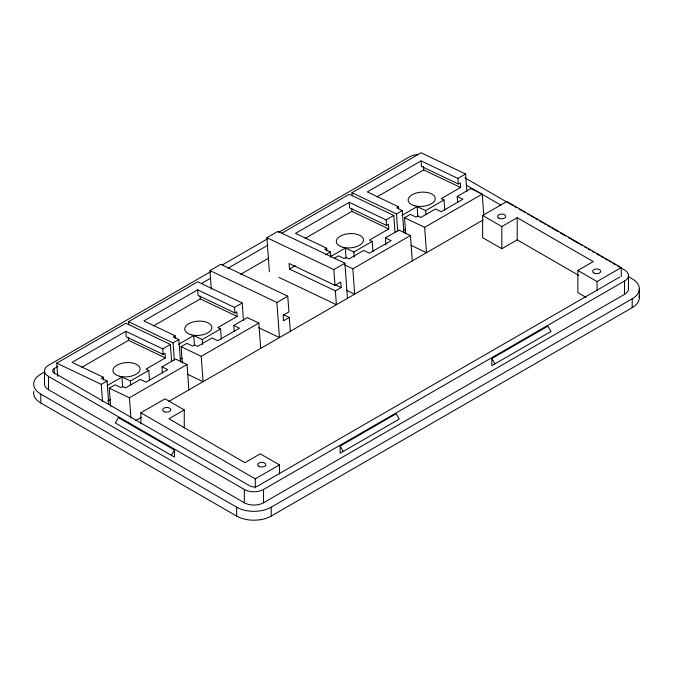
<?xml version="1.0" encoding="UTF-8"?>
<svg xmlns="http://www.w3.org/2000/svg" width="673" height="673" viewBox="0 0 673 673"><rect width="100%" height="100%" fill="white"/><g stroke="black" fill="none" stroke-linecap="round" stroke-linejoin="round"><path stroke-width="1.01" d="M174.442 450.001L174.442 457.093L115.31 422.947L118.381 417.63L174.442 450.001L171.371 455.318M340.151 446.115L340.151 453.215L399.282 419.069L396.212 413.752L340.151 446.115L343.222 451.44M491.837 358.541L491.837 365.641L550.977 331.495L547.898 326.169L491.837 358.541L494.907 363.866M211.305 289.18L209.951 270.588L220.82 264.312L287.766 296.196L288.91 311.944L283.148 315.275L283.552 320.802L289.306 317.479L290.315 331.309M269.377 271.791L266.903 237.704L277.957 231.327L344.904 263.21L347.453 298.324M210.338 271.867L48.49 365.304A13.578 7.84 0 0 0 48.49 376.392L48.49 389.692L244.333 502.765A13.578 7.84 0 0 0 263.538 502.765L624.51 294.362A13.578 7.84 0 0 0 628.372 287.792M222.157 265.036L267.618 238.789M278.529 232.488L409.462 156.902A13.578 7.84 0 0 1 417.294 154.672M57.701 376.333L56.751 363.151L125.868 323.242L170.387 344.441L171.632 361.687M128.779 324.731L128.56 321.694L197.685 281.785L242.196 302.985L243.449 320.23M281.979 233.119L349.279 194.261L393.789 215.461L395.043 232.707M352.189 195.75L351.971 192.705L421.088 152.796L465.607 174.004L466.852 191.241M44.443 372.076L40.809 374.171A24.438 14.108 0 0 0 40.809 394.126L40.809 402.992L236.652 516.065A24.438 14.108 0 0 0 271.219 516.065L632.191 307.662A24.438 14.108 0 0 0 639.14 295.842M54.252 373.683L54.252 368.526L57.886 366.423M201.547 283.476L210.641 278.227M227.92 268.258L267.921 245.157M170.387 344.441L162.706 348.883L125.843 331.318L72.078 362.36L103.297 377.233L103.499 380.001M242.196 302.985L234.515 307.418L197.652 289.861L143.887 320.903L175.106 335.768L175.308 338.536M393.789 215.461L386.109 219.894L349.253 202.337L295.489 233.38L326.708 248.244L326.91 251.012M465.607 174.004L457.926 178.438L421.062 160.881L367.298 191.914L398.517 206.788L398.652 208.63M240.648 274.315L268.83 258.045M81.694 367.374L128.501 340.353L165.356 357.918L165.028 353.3L163.102 354.41L126.246 336.853L125.843 331.318M153.503 325.917L200.31 298.896L237.174 316.453L236.837 311.843L234.919 312.953L198.055 295.397L197.652 289.861M305.105 238.393L351.903 211.372L388.767 228.929L388.43 224.319L386.512 225.43L349.649 207.873L349.253 202.337M376.914 196.937L423.721 169.916L460.576 187.473L460.248 182.863L458.321 183.965L421.466 166.408L421.062 160.881M289.483 269.007L335.39 290.871L341.152 287.548L340.748 282.012L334.994 285.344L289.087 263.471L289.483 269.007L295.245 265.684M103.297 377.233L101.43 378.31L107.066 381.002L108.765 404.33M175.106 335.768L173.239 336.853L178.883 339.537L180.499 361.855M326.708 248.244L324.832 249.33L330.477 252.013L330.847 257.086M398.517 206.788L396.649 207.864L402.286 210.556L403.909 232.875M56.751 363.151L101.261 384.35L107.066 381.002M128.56 321.694L173.07 342.894L178.883 339.537M325.496 254.89L330.477 252.013M351.971 192.705L396.481 213.913L402.286 210.556M107.554 385.343L121.931 377.04L130.444 380.994L148.792 370.402L149.524 380.548M178.463 344.399L193.74 335.583L202.253 339.537L220.601 328.946L221.333 339.091M330.064 256.876L345.342 248.059L353.855 252.013L372.194 241.422L372.935 251.567M401.874 215.419L417.151 206.603L425.664 210.548L444.012 199.957L444.744 210.102M110.616 406.442L109.295 388.178L115.1 384.83L120.745 387.513L122.621 386.437L125.641 387.875L140.262 379.437L146.024 382.155L167.712 369.628L161.974 366.894L162.42 372.977M182.282 362.949L181.104 346.721L186.909 343.365L192.554 346.057L194.43 344.971L197.45 346.41L212.071 337.972L217.833 340.689L239.521 328.163L233.783 325.429L234.229 331.52M334.363 258.239L338.511 255.841L344.155 258.533L346.023 257.448L349.043 258.886L363.664 250.449L369.435 253.166L391.122 240.64L385.385 237.906L385.898 245.006M405.693 233.968L404.515 217.732L410.32 214.384L415.964 217.068L417.84 215.991L420.861 217.429L435.481 208.992L441.244 211.709L462.931 199.183L457.194 196.449L457.64 202.531M165.356 357.918L146.016 369.082L148.792 370.402M237.174 316.453L217.825 327.625L220.601 328.946M388.767 228.929L369.427 240.101L372.194 241.422M460.576 187.473L441.236 198.636L444.012 199.957M161.974 366.894L175.56 359.046L187.035 364.514L188.877 389.877M233.783 325.429L247.37 317.589L258.844 323.057L260.687 348.412M385.385 237.906L398.971 230.065L410.446 235.533L412.288 260.888M457.194 196.449L470.78 188.608L482.255 194.076L483.803 215.377M209.951 270.588L276.897 302.48L287.766 296.196M266.903 237.704L333.85 269.595L344.904 263.21M107.756 401.074L110.456 399.518M180.465 359.096L182.265 358.061M403.876 230.116L405.676 229.072M109.295 388.178L129.435 397.768L187.035 364.514M181.104 346.721L201.244 356.311L258.844 323.057M344.601 264.868L352.845 268.788L410.446 235.533M404.515 217.732L424.655 227.331L482.255 194.076M140.859 423.889L140.859 412.801L165.053 398.837L184.259 409.924L184.259 428.062M578.746 275.408L517.201 239.874L501.839 248.741L482.634 237.653L482.634 215.478L506.828 201.513L621.263 267.585L621.263 276.653M135.778 420.532L141.372 417.302M168.687 401.529L483.197 219.953M184.259 409.924L168.898 418.791L244.93 462.688L260.291 453.821L279.488 464.908L279.488 473.977M482.634 215.478L501.839 226.565L517.201 217.699L593.233 261.595L577.871 270.462L577.871 292.637L586.032 297.348M140.859 412.801L255.294 478.873L279.488 464.908M577.871 270.462L597.069 281.55L621.263 267.585M48.49 376.392L244.333 489.464A13.578 7.84 0 0 0 263.538 489.464L624.51 281.053A13.578 7.84 0 0 0 624.51 269.974L617.259 265.785M40.809 394.126L236.652 507.198A24.438 14.108 0 0 0 271.219 507.198L632.191 298.795A24.438 14.108 0 0 0 632.191 278.841L628.565 276.746M410.934 245.275L426.497 252.686L424.655 227.331M335.533 284.872L341.152 287.548M346.444 290.223L354.679 294.143L352.845 268.788M278.883 277.31L336.399 304.709L335.39 290.871M283.686 314.804L289.306 317.479M258.701 327.709L279.438 337.585L276.897 302.48M187.523 374.255L203.086 381.675L201.244 356.311M464.934 177.84L512.986 205.585M514.803 206.628L516.612 207.679M519.337 209.244L521.146 210.296M522.963 211.339L524.772 212.39M527.497 213.955L529.306 215.007M531.123 216.05L533.84 217.623M535.658 218.666L537.466 219.718M539.283 220.761L542.001 222.334M543.818 223.377L545.626 224.429M547.443 225.472L550.161 227.045M551.978 228.088L558.321 231.756M560.138 232.799L565.572 235.945M568.298 237.51L578.267 243.273M580.084 244.316L581.893 245.367M584.618 246.941L586.427 247.984M588.244 249.027L590.061 250.078M592.778 251.652L594.587 252.695M596.404 253.746L599.121 255.311M600.939 256.363L602.747 257.406M604.564 258.457L607.282 260.022M609.099 261.074L610.907 262.117M612.724 263.168L615.442 264.733M466.423 185.243L500.88 205.139M457.926 178.438L458.321 183.965M423.452 166.223L423.721 169.916M425.664 210.548L425.959 214.611M417.151 206.603L417.883 216.74M396.481 213.913L397.735 231.15M386.109 219.894L386.512 225.43M351.71 208.605L351.903 211.372M353.855 252.013L354.217 257.086M345.342 248.059L346.073 258.205M333.85 269.595L334.994 285.344M234.515 307.418L234.919 312.953M200.108 296.128L200.31 298.896M202.253 339.537L202.623 344.61M193.74 335.583L194.48 345.729M173.07 342.894L174.324 360.139M162.706 348.883L163.102 354.41M128.299 337.594L128.501 340.353M130.444 380.994L130.739 385.057M129.435 397.768L130.907 418.059M121.931 377.04L122.663 387.185M101.261 384.35L102.515 401.596M639.35 288.818L639.35 297.685M632.191 298.795L632.191 307.662M628.489 275.509L628.489 288.818M624.51 281.053L624.51 294.362M597.069 281.55L597.069 290.618M517.201 217.699L517.201 239.874M501.839 226.565L501.839 248.741M271.219 507.198L271.219 516.065M263.538 489.464L263.538 502.765M255.294 478.873L255.294 487.942M244.333 489.464L244.333 502.765M236.652 507.198L236.652 516.065M44.511 370.848L44.511 384.148M40.809 402.992A24.438 14.108 0 0 1 33.86 391.181M48.49 389.692A13.578 7.84 0 0 1 44.628 383.13M256.018 486.705A5.434 3.138 0 0 0 257.776 486.032L618.748 277.621A5.434 3.138 0 0 0 619.614 276.973M254.646 486.924A5.434 3.138 0 0 1 250.095 486.032L54.252 372.96A5.434 3.138 0 0 1 54.252 368.526M191.485 334.817A13.578 7.125 -4.2 0 0 211.835 327.583A13.578 7.125 -4.2 0 0 191.536 322.443A13.578 7.125 -4.2 0 0 191.485 334.817M343.087 247.285A13.578 7.125 -4.2 0 0 363.437 240.059A13.578 7.125 -4.2 0 0 343.129 234.919A13.578 7.125 -4.2 0 0 343.087 247.285M119.676 376.274A13.578 7.125 -4.2 0 0 140.026 369.04A13.578 7.125 -4.2 0 0 119.718 363.908A13.578 7.125 -4.2 0 0 119.676 376.274M414.896 205.829A13.578 7.125 -4.2 0 0 435.246 198.602A13.578 7.125 -4.2 0 0 414.938 193.462A13.578 7.125 -4.2 0 0 414.896 205.829M498.794 218.086A4.072 2.356 0 0 0 505.608 217.034A4.072 2.356 0 0 0 500.619 214.149A4.072 2.356 0 0 0 498.794 218.086M593.838 272.96A4.072 2.356 0 0 0 600.653 271.909A4.072 2.356 0 0 0 595.664 269.023A4.072 2.356 0 0 0 593.838 272.96M164.683 411.842A4.072 2.356 0 0 0 170.791 409.807A4.072 2.356 0 0 0 164.683 407.771A4.072 2.356 0 0 0 164.683 411.842M258.886 466.339A4.072 2.356 0 0 0 265.7 465.287A4.072 2.356 0 0 0 260.712 462.41A4.072 2.356 0 0 0 258.886 466.339"/></g></svg>
